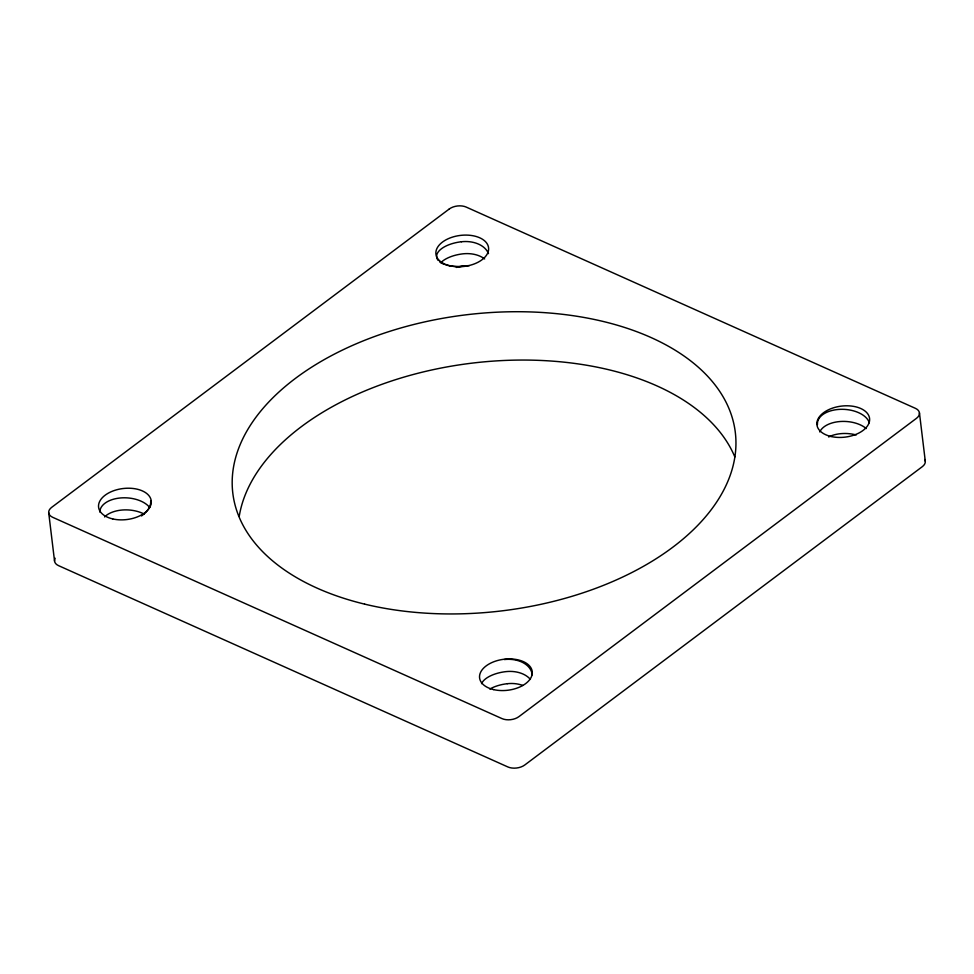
<?xml version="1.0" encoding="UTF-8"?>
<svg xmlns="http://www.w3.org/2000/svg" width="974" height="974" viewBox="0 0 974 974"><rect width="100%" height="100%" fill="white"/><g stroke="black" fill="none" stroke-linecap="round" stroke-linejoin="round"><path stroke-width="1.46" d="M919.456 412.939L925.3 461.274M48.7 512.726L54.544 561.061M55.177 558.248A12.053 7.098 -6.9 0 0 58.574 565.651L507.819 766.928A12.053 7.098 -6.9 0 0 524.755 764.992L922.305 466.668A12.041 7.098 -6.9 0 0 924.703 459.497M239.214 516.463A253.082 149.107 -6.9 0 1 472.39 363.095A253.082 149.107 -6.9 0 1 734.834 456.928M104.571 516.938A26.213 15.316 3.3 0 1 144.201 514.077M99.823 512.093A26.213 15.316 3.3 0 1 120.374 497.97A26.213 15.316 3.3 0 1 149.716 507.527M150.678 501.099A26.213 15.255 -17.1 0 1 141.486 515.952M530.404 679.402A26.213 18.323 -7 0 0 505.798 671.634A26.213 12.248 -6.8 0 0 481.558 683.663M507.259 683.711A26.213 18.323 -7 0 1 522.88 685.452M504.337 659.544A26.213 18.323 -7 0 1 532.242 674.787M489.825 689.044A26.213 12.248 -6.8 0 1 507.259 683.699M817.466 424.579A26.213 15.316 3.3 0 1 840.392 409.336A26.213 15.316 3.3 0 1 869.332 422.777M819.743 431.932A26.213 15.316 3.3 0 1 840.233 421.511A26.213 15.316 3.3 0 1 866.288 428.56M828.655 436.961A26.213 15.316 3.3 0 1 856.231 434.964M463.807 266.133A26.213 12.248 -6.8 0 1 445.727 264.855M444.509 264.453A26.213 12.248 -6.8 0 1 441.332 262.98M440.443 262.42A26.213 12.248 -6.8 0 1 439.627 261.823M438.288 260.533A26.213 12.248 -6.8 0 1 461.408 241.747M461.408 241.759A26.213 18.323 -7 0 1 488.485 253.63M484.662 258.938A26.213 18.323 -7 0 0 462.869 253.837A26.213 12.248 -6.8 0 0 440.747 262.761M456.38 267.436A26.213 12.248 -6.8 0 1 464.33 265.914A26.213 18.323 -7 0 1 469.224 265.695M449.245 209.008L51.695 507.332A12.053 7.098 -6.9 0 0 52.718 517.316L501.975 718.593A12.053 7.098 -6.9 0 0 518.899 716.657L916.461 418.333A12.041 7.098 -6.9 0 0 915.426 408.349L466.181 207.072A12.053 7.098 -6.9 0 0 449.245 209.008M364.58 604.111A253.082 149.107 -6.9 0 0 735.845 438.653A253.082 149.107 -6.9 0 0 351.797 345.733A253.082 149.107 -6.9 0 0 364.58 604.111M112.716 518.923A26.517 15.621 -6.9 0 0 151.274 501.293A26.517 15.621 -6.9 0 0 110.732 491.919A26.517 15.621 -6.9 0 0 112.716 518.923M450.049 265.792A26.517 15.621 -6.9 0 0 488.607 248.163A26.517 15.621 -6.9 0 0 448.077 238.788A26.517 15.621 -6.9 0 0 450.049 265.792M831.053 436.498A26.517 15.621 -6.9 0 0 869.612 418.869A26.517 15.621 -6.9 0 0 829.069 409.494A26.517 15.621 -6.9 0 0 831.053 436.498M493.721 689.629A26.517 15.621 -6.9 0 0 532.267 671.999A26.517 15.621 -6.9 0 0 491.736 662.624A26.517 15.621 -6.9 0 0 493.721 689.629"/></g></svg>
